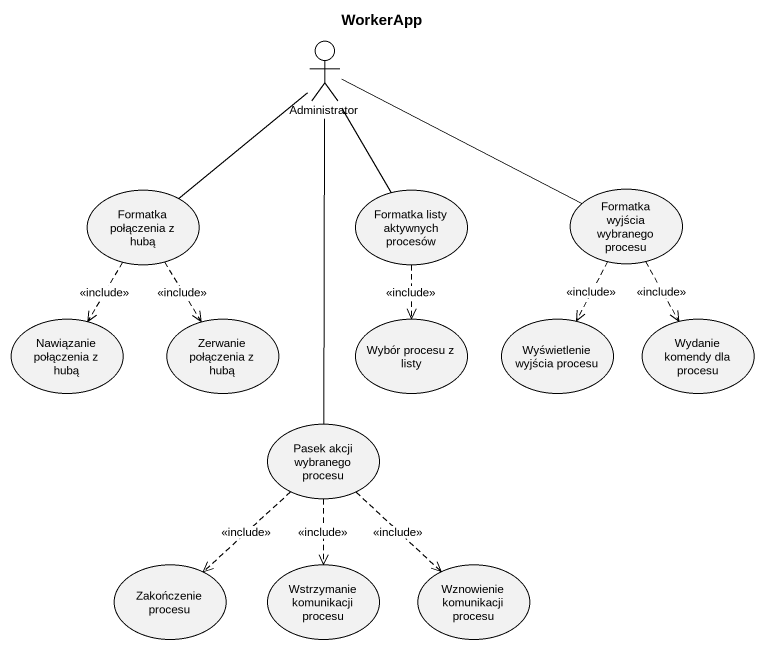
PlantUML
@startuml
title WorkerApp
actor Administrator
usecase "Formatka połączenia z hubą" as Formatka_połączenia_z_hubą
usecase "Formatka listy aktywnych procesów" as Formatka_listy_aktywnych
usecase "Formatka wyjścia wybranego procesu" as Formatka_wyjścia_wybranego
usecase "Nawiązanie połączenia z hubą" as Nawiązanie_połączenia_z_hubą
usecase "Zerwanie połączenia z hubą" as Zerwanie_połączenia_z_hubą
usecase "Wybór procesu z listy" as Wybór_procesu_z_listy
usecase "Wyświetlenie wyjścia procesu" as Wyświetlenie_wyjścia_procesu
usecase "Wydanie komendy dla procesu" as Wydanie_komendy_dla_procesu
usecase "Pasek akcji wybranego procesu" as Pasek_akcji_wybranego
usecase "Zakończenie procesu" as Zakończenie_procesu
usecase "Wstrzymanie komunikacji procesu" as Wstrzymanie_komunikacji
usecase "Wznowienie komunikacji procesu" as Wznowienie_komunikacji
Administrator -- Formatka_połączenia_z_hubą
Administrator -- Formatka_listy_aktywnych
Administrator -right- Formatka_wyjścia_wybranego
Formatka_połączenia_z_hubą ..> Nawiązanie_połączenia_z_hubą : <<include>>
Formatka_połączenia_z_hubą ..> Zerwanie_połączenia_z_hubą : <<include>>
Formatka_listy_aktywnych ..> Wybór_procesu_z_listy : <<include>>
Formatka_wyjścia_wybranego ..> Wyświetlenie_wyjścia_procesu : <<include>>
Formatka_wyjścia_wybranego ..> Wydanie_komendy_dla_procesu : <<include>>
Pasek_akcji_wybranego -up- Administrator
Pasek_akcji_wybranego ..> Zakończenie_procesu : <<include>>
Pasek_akcji_wybranego ..> Wstrzymanie_komunikacji : <<include>>
Pasek_akcji_wybranego ..> Wznowienie_komunikacji : <<include>>
@enduml
